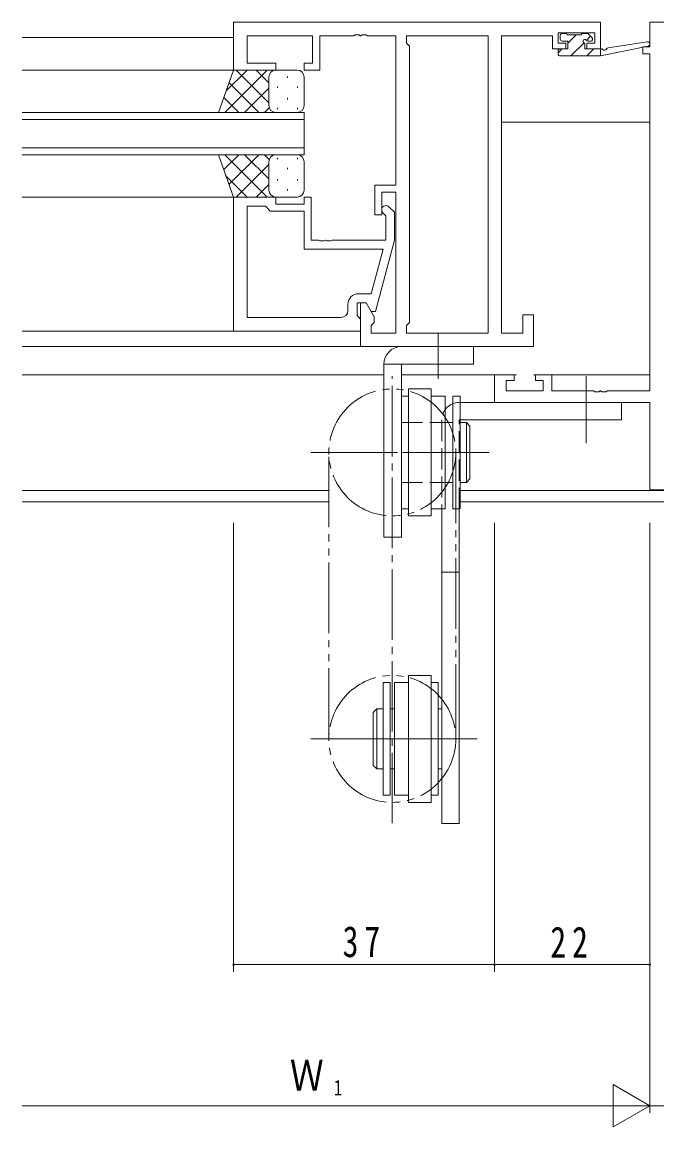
# Model space of a CAD drawing. Units: millimetres on the paper. Extents: x -397 to 397, y -282 to 282.
# Drawn here: x 17.1 to 107.2, y -19.8 to 136.8 of the extents above; entities that cross this region are included whole.
import ezdxf
from ezdxf.enums import TextEntityAlignment as Align

# ---------------------------------------------------------------- set-up
doc = ezdxf.new("R2010")
doc.units = ezdxf.units.MM
for name, pattern in [('USER2', [13, 10, -1, 1, -1]), ('USER3', [15, 10, -1, 1, -1, 1, -1]), ('USER4', [4, 3, -1]), ('USER5', [1.01, 0.01, -1])]:
    doc.linetypes.add(name, pattern=pattern)
for name, color, linetype, lineweight in [('0-3_YKK_11', 7, 'Continuous', 18), ('0-4_YKK_12', 2, 'Continuous', 18), ('0-5_YKK_13', 4, 'Continuous', 18), ('0-6_YKK_D', 6, 'Continuous', 18)]:
    doc.layers.add(name, color=color, linetype=linetype, lineweight=lineweight)
doc.styles.add('ＭＳ ゴシック', font='')
doc.styles.get('ＭＳ ゴシック').set_extended_font_data('MS Gothic')

msp = doc.modelspace()

# ---------------------------------------------------------------- linework, layer by layer
at = {"layer": '0-3_YKK_11'}
for p, q in [((99.14, 136.781), (47.14, 136.781)), ((47.14, 136.781), (47.14, 129.981)), ((99.14, 132.981), (99.14, 136.781)), ((106.14, 133.281), (106.14, 136.781)), ((106.14, 136.781), (126.14, 136.781)), ((49.07, 134.851), (58.34, 134.851)), ((49.07, 130.981), (49.07, 134.851)), ((58.34, 134.851), (58.34, 130.981)), ((59.34, 129.981), (59.34, 134.851)), ((70.14, 134.851), (70.14, 113.681)), ((83.21, 134.851), (71.64, 134.851)), ((83.21, 92.711), (83.21, 134.851)), ((83.21, 92.711), (83.21, 134.851)), ((85.14, 134.851), (92.34, 134.851)), ((85.14, 92.711), (85.14, 134.851)), ((92.34, 134.851), (92.34, 134.051)), ((93.14, 133.781), (93.14, 135.281)), ((93.14, 135.281), (98.34, 135.281)), ((98.34, 135.281), (98.34, 133.781)), ((72.07, 133.351), (72.07, 94.211)), ((92.34, 134.051), (92.34, 132.981)), ((97.24, 133.781), (97.24, 132.981)), ((98.34, 133.781), (97.24, 133.781)), ((97.24, 132.981), (99.14, 132.981)), ((106.14, 84.511), (106.14, 132.281)), ((47.14, 129.981), (53.14, 129.981)), ((53.14, 130.981), (49.07, 130.981)), ((53.14, 129.981), (53.14, 130.981)), ((57.14, 129.981), (59.34, 129.981)), ((70.14, 113.681), (67.14, 113.681)), ((67.14, 113.681), (67.14, 109.481)), ((47.14, 111.981), (53.14, 111.981)), ((47.14, 92.981), (47.14, 111.981)), ((58.14, 111.981), (58.14, 105.881)), ((68.14, 112.681), (70.14, 112.681)), ((68.14, 109.481), (68.14, 112.681)), ((70.14, 112.681), (70.14, 92.711)), ((49.07, 110.681), (49.07, 94.911)), ((49.07, 110.681), (49.07, 94.911)), ((52.34, 109.981), (51.84, 110.481)), ((68.74, 109.332), (68.315, 109.756)), ((69.164, 110.605), (69.94, 109.829)), ((69.94, 109.829), (69.94, 105.884)), ((67.14, 109.481), (68.14, 109.481)), ((68.74, 105.881), (68.74, 109.332)), ((58.14, 105.881), (59.181, 105.881)), ((61.098, 105.881), (68.74, 105.881)), ((69.94, 105.884), (67.232, 95.781)), ((68.348, 104.581), (57.14, 104.581)), ((66.66, 98.281), (68.348, 104.581)), ((64.84, 98.281), (66.66, 98.281)), ((63.34, 95.911), (63.34, 96.781)), ((65.14, 96.981), (65.14, 90.781)), ((65.94, 96.981), (65.14, 96.981)), ((67.07, 95.023), (65.94, 96.981)), ((49.07, 94.911), (62.34, 94.911)), ((64.64, 95.181), (64.84, 94.981)), ((89.64, 95.281), (88.14, 95.281)), ((89.64, 90.781), (89.64, 95.281)), ((65.14, 92.981), (47.14, 92.981)), ((70.14, 92.711), (66.64, 92.711)), ((71.64, 92.711), (83.21, 92.711)), ((65.14, 90.781), (89.64, 90.781)), ((85.77, 84.511), (91.04, 84.511)), ((100.098, 84.511), (106.14, 84.511)), ((106.14, 82.881), (84.14, 82.881)), ((106.14, 70.481), (106.14, 82.881)), ((126.14, 70.481), (106.14, 70.481))]:
    msp.add_line(p, q, dxfattribs=at)
for points in [[(59.34, 134.851), (64.181, 134.851), (64.365, 134.971), (64.915, 134.971), (65.098, 134.851), (65.181, 134.851), (65.365, 134.971), (65.915, 134.971), (66.098, 134.851), (70.14, 134.851)], [(71.64, 134.851), (71.64, 133.781), (72.07, 133.351)], [(92.34, 132.981), (94.24, 132.981), (94.24, 133.781), (93.14, 133.781)], [(106.14, 132.281), (105.14, 132.281), (105.14, 133.281), (106.14, 133.281)], [(58.34, 130.981), (57.14, 130.981), (57.14, 129.981)], [(53.14, 111.981), (53.14, 110.981), (57.14, 110.981), (57.14, 111.981), (58.14, 111.981)], [(51.84, 110.481), (51.64, 110.681), (49.07, 110.681)], [(57.14, 104.581), (57.14, 109.981), (52.34, 109.981)], [(59.181, 105.881), (59.365, 105.761), (59.915, 105.761), (60.098, 105.881), (60.181, 105.881), (60.365, 105.761), (60.915, 105.761), (61.098, 105.881)], [(67.232, 95.781), (66.632, 95.781), (65.94, 96.981), (64.64, 96.981), (64.64, 95.181)], [(64.84, 94.981), (65.14, 94.681), (65.14, 92.981)], [(66.64, 92.711), (66.64, 93.781), (67.07, 94.211), (67.07, 95.023)], [(72.07, 94.211), (71.64, 93.781), (71.64, 92.711)], [(88.14, 95.281), (88.14, 92.711), (85.14, 92.711)], [(84.14, 82.881), (84.14, 86.781), (86.94, 86.781), (86.94, 85.981), (85.77, 85.981), (85.77, 84.511)], [(91.04, 84.511), (91.04, 85.981), (89.94, 85.981), (89.94, 86.781), (92.24, 86.781), (92.24, 84.511), (98.181, 84.511)], [(98.181, 84.511), (98.365, 84.391), (98.915, 84.391), (99.098, 84.511), (99.181, 84.511), (99.365, 84.391), (99.915, 84.391), (100.098, 84.511)]]:
    msp.add_lwpolyline(points, dxfattribs=at)
for centre, radius, start, end in [((68.74, 110.181), 0.6, 44.99999, 225.00001), ((64.84, 96.781), 1.5, 90.00001, 179.99999), ((62.34, 95.911), 1, 270.00001, 359.99999)]:
    msp.add_arc(centre, radius, start, end, dxfattribs=at)
at = {"layer": '0-4_YKK_12'}
for p, q in [((47.14, 134.58), (17.14, 134.58)), ((17.14, 129.98), (47.64, 129.981)), ((57.14, 123.981), (17.14, 123.981)), ((57.14, 117.981), (57.14, 123.981)), ((17.14, 122.981), (57.14, 122.981)), ((106.14, 122.581), (85.14, 122.581)), ((57.14, 118.981), (17.14, 118.981)), ((17.14, 117.981), (57.14, 117.981)), ((47.64, 111.981), (17.14, 111.981)), ((47.44, 92.981), (17.14, 92.981)), ((65.44, 90.78), (17.14, 90.78)), ((68.44, 86.781), (17.14, 86.781)), ((87.24, 86.781), (70.94, 86.781)), ((106.14, 86.781), (89.64, 86.781)), ((60.64, 70.411), (17.14, 70.411)), ((153.038, 70.411), (79.242, 70.411)), ((60.64, 68.781), (17.14, 68.781)), ((153.038, 68.781), (79.242, 68.781))]:
    msp.add_line(p, q, dxfattribs=at)
at = {"layer": '0-5_YKK_13'}
for p, q in [((93.44, 134.381), (93.44, 134.881)), ((93.652, 135.168), (93.453, 134.968)), ((93.74, 135.181), (94.24, 135.181)), ((94.44, 134.981), (96.44, 134.981)), ((95.71, 134.981), (94.54, 133.81)), ((96.64, 135.181), (97.24, 135.181)), ((97.76, 134.785), (97.167, 134.192)), ((97.452, 135.093), (97.952, 134.593)), ((94.54, 134.081), (93.74, 134.081)), ((94.54, 132.981), (94.54, 134.081)), ((96.828, 133.853), (94.955, 131.981)), ((96.94, 133.62), (96.94, 132.981)), ((97.74, 134.081), (97.401, 134.081)), ((99.138, 131.981), (105.899, 133.387)), ((100.252, 133.154), (105.794, 133.977)), ((93.71, 132.981), (93.14, 132.41)), ((93.14, 132.281), (93.14, 132.681)), ((93.44, 132.981), (94.54, 132.981)), ((93.44, 131.981), (99.138, 131.981)), ((96.94, 132.981), (99.138, 132.981)), ((98.2, 132.981), (97.2, 131.981)), ((99.138, 132.981), (99.225, 132.995)), ((99.138, 131.981), (99.138, 132.981)), ((44.997, 123.981), (47.14, 129.981)), ((51.871, 129.981), (45.871, 123.981)), ((49.043, 129.981), (46.082, 127.02)), ((47.14, 129.981), (53.14, 129.981)), ((52.14, 125.36), (47.519, 129.981)), ((52.14, 128.189), (50.348, 129.981)), ((56.14, 129.981), (53.14, 129.981)), ((52.14, 128.981), (52.14, 125.381)), ((52.14, 128.581), (52.14, 124.981)), ((54.776, 129.061), (54.776, 128.861)), ((57.14, 124.981), (57.14, 128.981)), ((50.691, 123.981), (46.495, 128.176)), ((52.14, 127.42), (48.7, 123.981)), ((53.361, 127.646), (53.361, 127.446)), ((56.191, 127.646), (56.191, 127.446)), ((47.863, 123.981), (45.751, 126.092)), ((54.776, 126.031), (54.776, 125.831)), ((53.14, 123.981), (44.997, 123.981)), ((52.196, 124.649), (51.528, 123.981)), ((53.14, 123.981), (56.14, 123.981)), ((53.361, 124.616), (53.361, 124.416)), ((56.191, 124.616), (56.191, 124.416)), ((44.997, 117.981), (47.14, 111.981)), ((44.997, 117.981), (53.14, 117.981)), ((47.863, 117.981), (45.751, 115.869)), ((51.871, 111.981), (45.871, 117.981)), ((50.691, 117.981), (46.495, 113.785)), ((52.14, 114.541), (48.7, 117.981)), ((52.196, 117.312), (51.528, 117.981)), ((53.14, 117.981), (56.14, 117.981)), ((53.361, 117.346), (53.361, 117.546)), ((56.191, 117.346), (56.191, 117.546)), ((52.14, 116.601), (47.519, 111.981)), ((52.14, 113.381), (52.14, 116.981)), ((52.14, 112.981), (52.14, 116.581)), ((54.776, 115.931), (54.776, 116.131)), ((57.14, 116.981), (57.14, 112.981)), ((49.043, 111.981), (46.082, 114.941)), ((53.361, 114.316), (53.361, 114.516)), ((56.191, 114.316), (56.191, 114.516)), ((52.14, 113.772), (50.348, 111.981)), ((54.776, 112.901), (54.776, 113.101)), ((47.14, 111.981), (53.14, 111.981)), ((56.14, 111.981), (53.14, 111.981)), ((70.94, 90.781), (81.14, 90.781)), ((81.14, 90.781), (81.14, 88.281)), ((68.44, 88.281), (81.14, 88.281)), ((68.44, 63.781), (68.44, 88.281)), ((70.94, 88.281), (70.94, 63.781)), ((71.942, 66.78), (71.942, 84.78)), ((71.942, 84.78), (75.142, 84.78)), ((75.142, 84.78), (75.142, 66.78)), ((70.942, 83.78), (71.942, 83.78)), ((75.142, 83.78), (77.142, 83.78)), ((77.142, 83.78), (77.142, 67.78)), ((78.242, 83.78), (79.242, 83.78)), ((78.242, 67.78), (78.242, 83.78)), ((79.242, 83.78), (79.242, 67.78)), ((102.14, 82.881), (79.242, 82.881)), ((102.14, 80.381), (102.14, 82.881)), ((77.142, 80.03), (78.242, 80.03)), ((102.14, 80.381), (79.242, 80.381)), ((80.142, 80.03), (80.142, 71.53)), ((80.642, 79.53), (80.642, 72.03)), ((78.242, 71.53), (77.142, 71.53)), ((80.142, 71.53), (79.242, 71.53)), ((80.642, 72.03), (80.142, 71.53)), ((71.942, 67.78), (70.942, 67.78)), ((77.142, 67.78), (75.142, 67.78)), ((76.64, 67.78), (76.64, 23.181)), ((79.242, 67.78), (78.242, 67.78)), ((79.14, 67.78), (79.14, 23.181)), ((75.142, 66.78), (71.942, 66.78)), ((70.94, 63.781), (68.44, 63.781)), ((79.14, 58.812), (76.64, 58.812)), ((71.942, 44.181), (75.142, 44.181)), ((71.942, 26.181), (71.942, 44.181)), ((75.142, 44.181), (75.142, 26.181)), ((68.34, 43.181), (69.34, 43.181)), ((68.34, 27.181), (68.34, 43.181)), ((69.34, 43.181), (69.34, 27.181)), ((69.942, 43.181), (71.942, 43.181)), ((69.942, 27.181), (69.942, 43.181)), ((75.142, 43.181), (76.142, 43.181)), ((76.142, 27.181), (76.142, 43.181)), ((66.94, 38.931), (67.44, 39.431)), ((67.44, 39.431), (68.34, 39.431)), ((67.44, 30.931), (67.44, 39.431)), ((69.34, 39.431), (69.942, 39.431)), ((76.64, 39.431), (76.142, 39.431)), ((66.94, 31.431), (66.94, 38.931)), ((64.844, 35.181), (81.678, 35.181)), ((69.942, 30.931), (69.34, 30.931)), ((76.64, 30.931), (76.142, 30.931)), ((69.34, 27.181), (68.34, 27.181)), ((71.942, 27.181), (69.942, 27.181)), ((76.142, 27.181), (75.142, 27.181)), ((75.142, 26.181), (71.942, 26.181)), ((76.64, 23.181), (79.14, 23.181))]:
    msp.add_line(p, q, dxfattribs=at)
at = {"layer": '0-5_YKK_13', "linetype": 'USER2'}
for p, q in [((76.14, 86.195), (76.14, 92.649)), ((69.64, 23.212), (69.64, 86.615)), ((97.14, 86.602), (97.14, 77.074)), ((58.105, 75.78), (82.856, 75.78)), ((83.351, 75.781), (65.247, 75.781)), ((58.105, 35.181), (81.356, 35.181))]:
    msp.add_line(p, q, dxfattribs=at)
at = {"layer": '0-5_YKK_13', "linetype": 'USER4'}
for p, q in [((70.942, 80.03), (77.142, 80.03)), ((76.64, 80.381), (76.64, 67.78)), ((79.14, 67.78), (79.14, 80.381)), ((70.942, 71.53), (77.142, 71.53))]:
    msp.add_line(p, q, dxfattribs=at)
at = {"layer": '0-5_YKK_13', "linetype": 'USER5'}
msp.add_line((79.14, 80.381), (79.242, 80.381), dxfattribs=at)
at = {"layer": '0-5_YKK_13', "linetype": 'USER3'}
for p, q in [((60.64, 35.181), (60.64, 75.78)), ((78.64, 75.78), (78.64, 35.181))]:
    msp.add_line(p, q, dxfattribs=at)
at = {"layer": '0-5_YKK_13'}
for points in [[(79.242, 80.03), (80.142, 80.03), (80.642, 79.53)], [(68.34, 30.931), (67.44, 30.931), (66.94, 31.431)]]:
    msp.add_lwpolyline(points, dxfattribs=at)
at = {"layer": '0-5_YKK_13', "linetype": 'USER3'}
for centre in [(69.642, 75.78), (69.64, 35.181)]:
    msp.add_circle(centre, 9, dxfattribs=at)
at = {"layer": '0-5_YKK_13'}
for centre, radius, start, end in [((93.74, 134.881), 0.3, 90, 180), ((94.24, 134.981), 0.2, 0, 90), ((96.64, 134.981), 0.2, 90, 180), ((97.24, 134.881), 0.3, 45, 90), ((93.74, 134.381), 0.3, 180, 270), ((96.94, 134.081), 0.25, 33.05573, 236.94427), ((96.64, 133.62), 0.3, 0, 56.94427), ((97.401, 134.381), 0.3, 213.05573, 270), ((97.74, 134.381), 0.3, 270, 45), ((100.296, 132.857), 0.3, 98.44936, 158.44936), ((105.838, 133.681), 0.3, 281.74981, 98.44936), ((93.44, 132.681), 0.3, 90, 180), ((93.44, 132.281), 0.3, 180, 270), ((99.273, 132.698), 0.3, 39.19754, 99.19754), ((99.738, 133.078), 0.3, 219.19754, 338.44936), ((53.14, 128.981), 1, 90, 180), ((53.14, 128.981), 1, 90, 180), ((56.14, 128.981), 1, 360, 90), ((53.14, 124.981), 1, 180, 270), ((53.14, 124.981), 1, 180, 270), ((56.14, 124.981), 1, 270, 360), ((53.14, 116.981), 1, 90, 180), ((53.14, 116.981), 1, 90, 180), ((56.14, 116.981), 1, 360, 90), ((53.14, 112.981), 1, 180, 270), ((53.14, 112.981), 1, 180, 270), ((56.14, 112.981), 1, 270, 360), ((70.94, 88.281), 2.5, 90, 180)]:
    msp.add_arc(centre, radius, start, end, dxfattribs=at)
at = {"layer": '0-5_YKK_13', "linetype": 'USER4'}
msp.add_arc((79.14, 80.381), 2.5, 90, 180, dxfattribs=at)
at = {"layer": '0-6_YKK_D'}
for p, q in [((47.14, 65.781), (47.14, 2.181)), ((84.14, 65.781), (84.14, 2.181)), ((84.14, 65.781), (84.14, 2.181)), ((106.14, 65.781), (106.14, 2.181)), ((106.14, 65.781), (106.14, -17.819)), ((106.14, 65.781), (106.14, -17.819)), ((84.14, 3.181), (47.14, 3.181)), ((106.14, 3.181), (84.14, 3.181)), ((100.944, -13.819), (100.944, -19.819)), ((106.14, -16.819), (100.944, -13.819)), ((17.14, -16.82), (100.14, -16.819)), ((106.14, -16.819), (95.747, -16.819)), ((106.14, -16.819), (100.944, -19.819)), ((126.14, -16.819), (106.14, -16.819))]:
    msp.add_line(p, q, dxfattribs=at)
for centre, start, end in [((47.14, 3.181), 0, 180), ((47.14, 3.181), 180, 0), ((84.14, 3.181), 0, 180), ((84.14, 3.181), 0, 180), ((84.14, 3.181), 180, 0), ((84.14, 3.181), 180, 0), ((106.14, 3.181), 0, 180), ((106.14, 3.181), 180, 0)]:
    msp.add_arc(centre, 0.106, start, end, dxfattribs=at)

# ---------------------------------------------------------------- texts
at = {"layer": '0-6_YKK_D', "color": 7, "style": 'ＭＳ ゴシック', "width": 0.8}
for s, height, p in [('Ｗ', 4.399, (55.107, -16.019)), ('1', 2.199, (61.344, -16.019))]:
    msp.add_text(s, height=height, dxfattribs=at).set_placement(p, align=Align.BOTTOM_LEFT)
at = {"layer": '0-6_YKK_D', "color": 7, "char_height": 4.399, "attachment_point": 7, "style": 'ＭＳ ゴシック'}
for s, insert in [('\\T1.37;\\W0.75;37', (62.594, 4.181)), ('\\T1.37;\\W0.75;22', (92.045, 4.181))]:
    msp.add_mtext(s, dxfattribs=dict(at, insert=insert))

doc.saveas('drawing.dxf')
